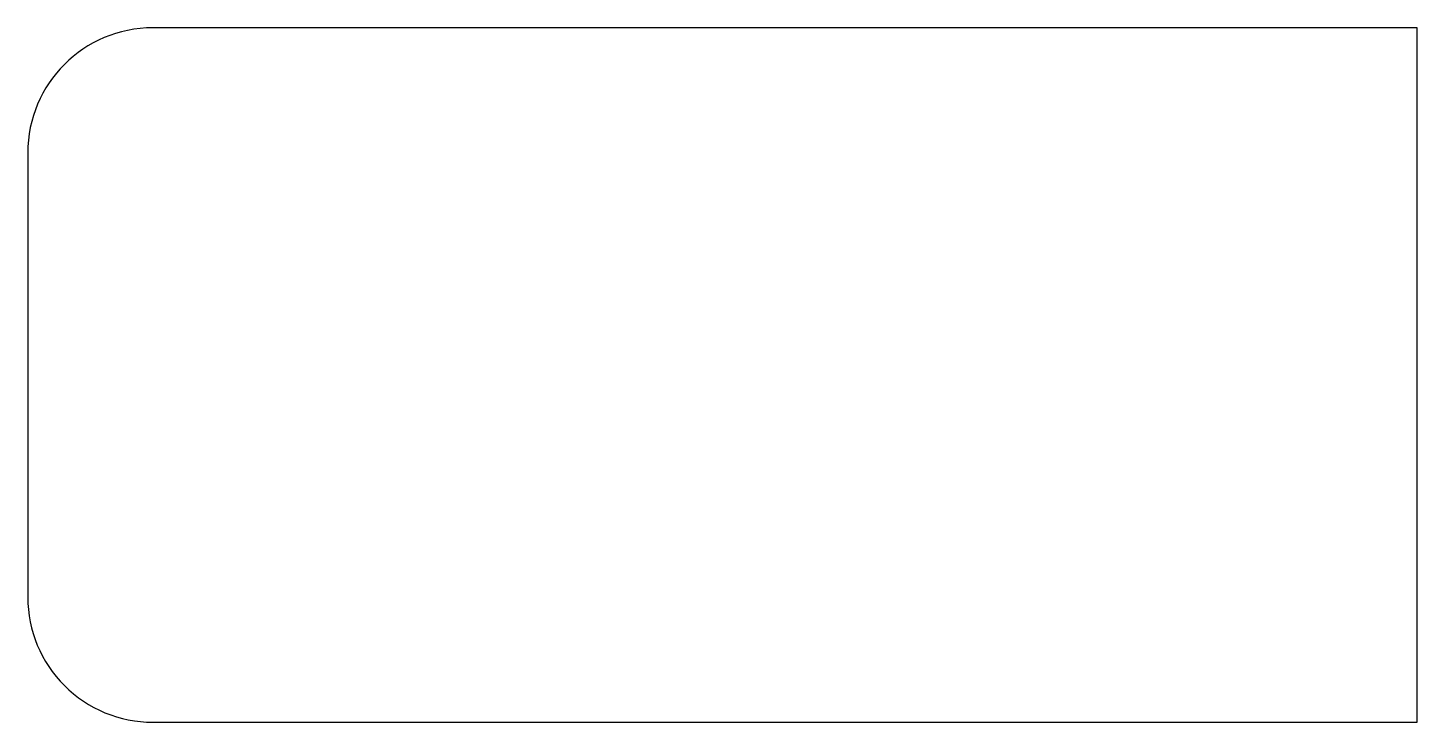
# Model space of a CAD drawing. Header units: millimetres. Extents: x 0 to 100, y 3 to 53.
import ezdxf

# ---------------------------------------------------------------- set-up
doc = ezdxf.new("R2010")
doc.units = ezdxf.units.MM
doc.header["$MEASUREMENT"] = 0
doc.layers.add('Board Shape V2 v2_0', color=7, linetype='Continuous')

msp = doc.modelspace()

# ---------------------------------------------------------------- linework, layer by layer
at = {"layer": 'Board Shape V2 v2_0'}
for p, q in [((100, 53), (9, 52.997)), ((100, 3), (100, 53)), ((0, 43.997), (0, 11.997)), ((9, 2.997), (100, 3))]:
    msp.add_line(p, q, dxfattribs=at)
for centre, start, end in [((9, 43.997), 90.00176, 180), ((9, 11.997), 180, 270.00176)]:
    msp.add_arc(centre, 9, start, end, dxfattribs=at)

doc.saveas('drawing.dxf')
